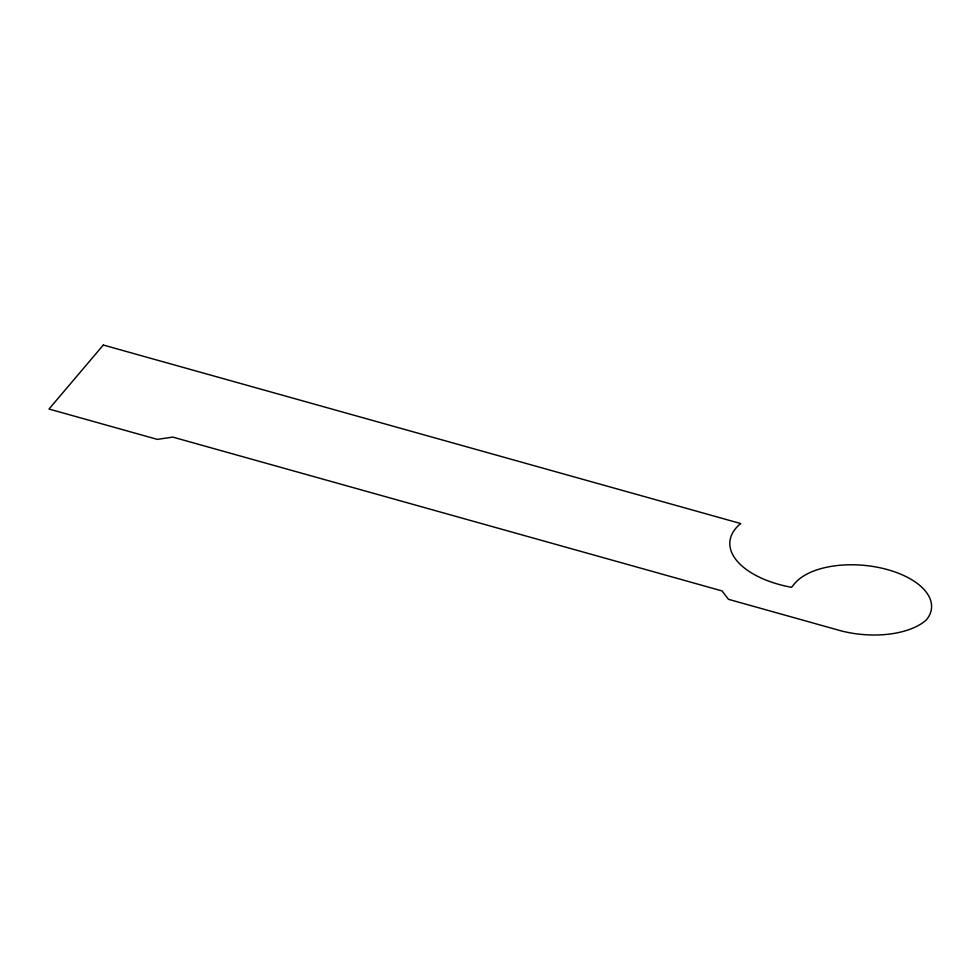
<?xml version="1.0" encoding="UTF-8"?>
<svg xmlns="http://www.w3.org/2000/svg" width="980" height="980" viewBox="0 0 980 980"><rect width="100%" height="100%" fill="white"/><g stroke="black" fill="none" stroke-linecap="round" stroke-linejoin="round"><path stroke-width="1.47" d="M103.304 345.034L49 409.04L157.339 439.383L172.811 437.105L722.052 590.928L728.471 599.319L836.81 629.662A69.494 35.586 5.2 0 0 926.21 620.058A71.258 36.493 5.2 0 0 887.709 569.674A71.258 36.493 5.2 0 0 794.903 583.284L791.509 587.302A79.209 40.56 5.2 0 1 740.733 523.553L103.304 345.034"/></g></svg>
